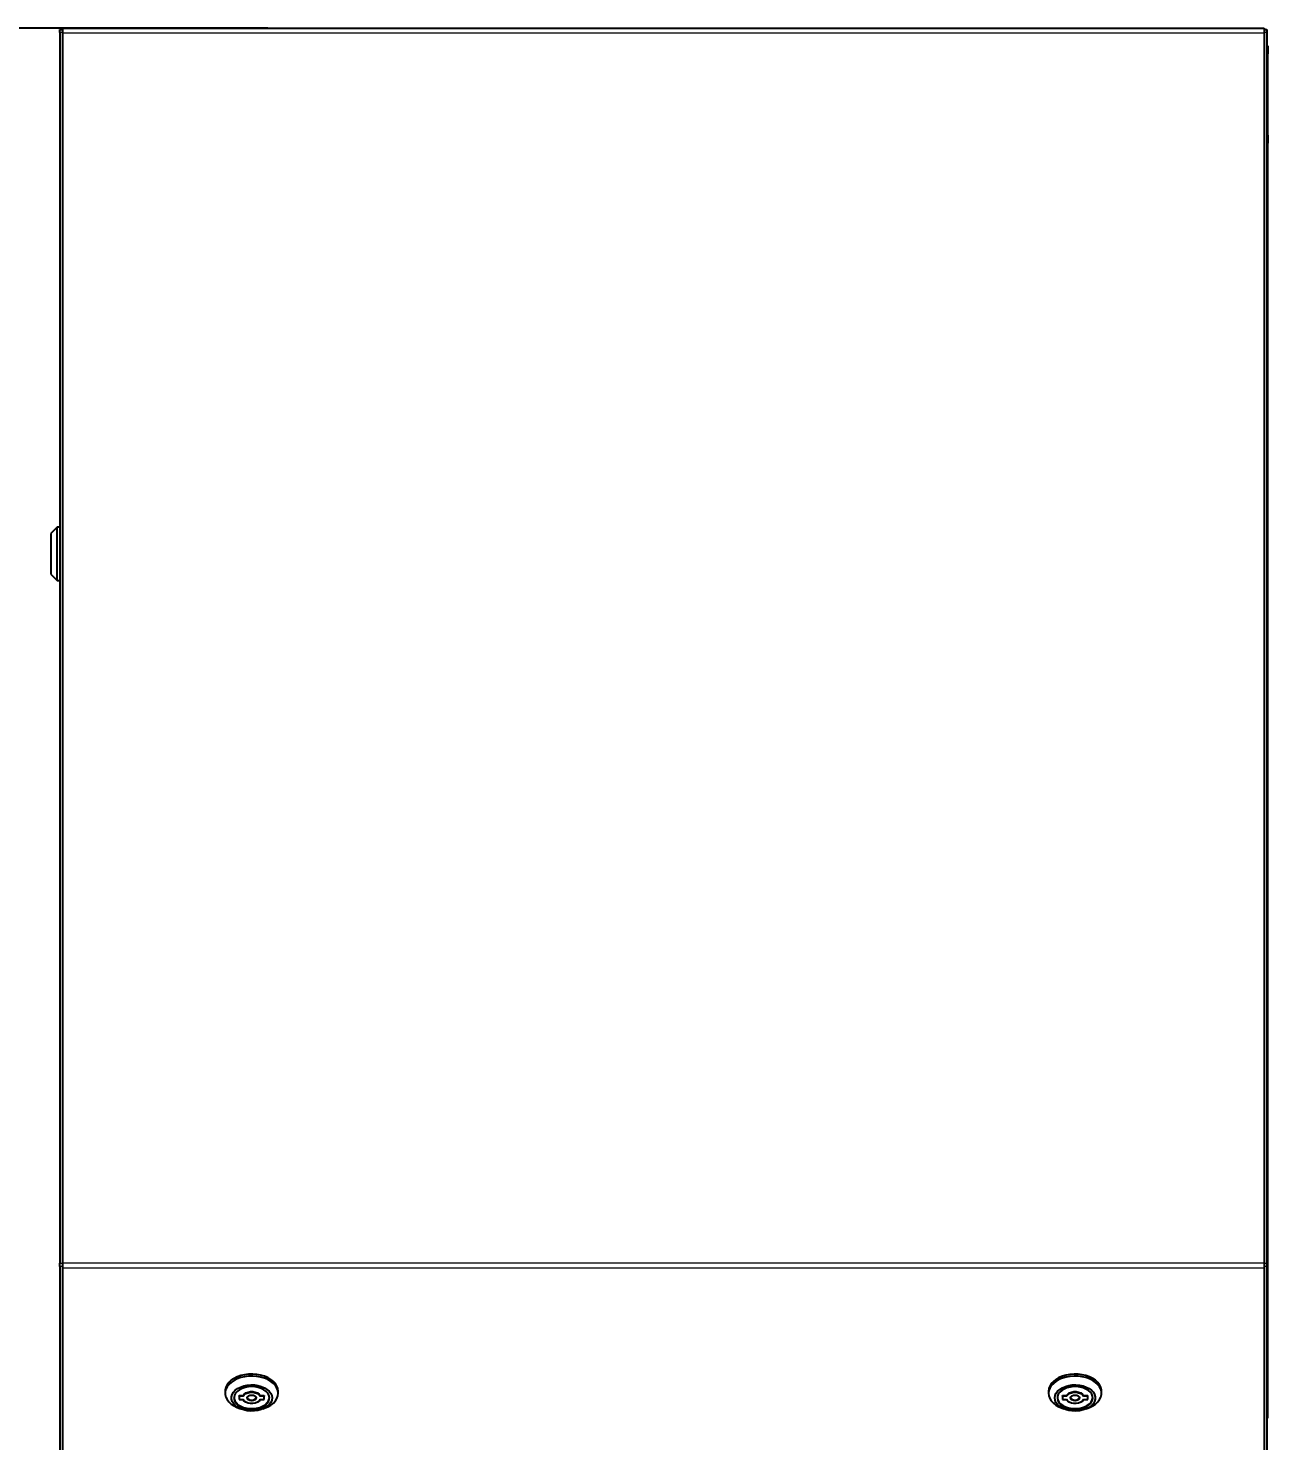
# Model space of a CAD drawing. Header units: millimetres. Extents: x -218071 to -203542, y 15363 to 51382.
# Drawn here: x -217997.2 to -217927.1, y 51302.2 to 51382 of the extents above; entities that cross this region are included whole.
import ezdxf

# ---------------------------------------------------------------- set-up
doc = ezdxf.new("R2010")
doc.units = ezdxf.units.MM
doc.header["$LTSCALE"] = 4
doc.layers.add('TPF-DIMENSIONS', color=3, linetype='Continuous')
doc.layers.add('TPF-EQUIPEMENT', color=7, linetype='Continuous')
doc.dimstyles.new('ISO-25', dxfattribs={"dimtxt": 2.5, "dimasz": 2, "dimexe": 1.25, "dimexo": 0.625, "dimtad": 1, "dimtxsty": 'Standard', "dimcen": -2.5, "dimclrt": 256, "dimadec": 0, "dimazin": 0, "dimtfac": 1, "dimtmove": 0, "dimatfit": 3, "dimfxl": 1, "dimarcsym": 0})

# ---------------------------------------------------------------- blocks, each defined once
blk = doc.blocks.new('*D683')
at = {"layer": 'Defpoints', "color": 0, "transparency": 16777216}
for p in [(-217983.006, 51382.036), (-218049.028, 51132.036), (-217978.57, 51132.036)]:
    blk.add_point(p, dxfattribs=at)
at = {"layer": 'TPF-DIMENSIONS', "color": 0, "lineweight": -2, "transparency": 16777216}
for p, q in [((-217983.631, 51382.036), (-218050.278, 51382.036)), ((-218049.028, 51380.036), (-218049.028, 51134.036)), ((-217979.195, 51132.036), (-218050.278, 51132.036))]:
    blk.add_line(p, q, dxfattribs=at)
at = {"layer": 'TPF-DIMENSIONS', "color": 0, "transparency": 16777216}
for points in [[(-218049.362, 51380.036), (-218048.695, 51380.036), (-218049.028, 51382.036)], [(-218049.362, 51134.036), (-218048.695, 51134.036), (-218049.028, 51132.036)]]:
    blk.add_solid(points, dxfattribs=at)
at = {"layer": 'TPF-DIMENSIONS', "transparency": 16777216, "insert": (-218052.153, 51258.036), "char_height": 2.5, "attachment_point": 2, "rotation": 90}
blk.add_mtext('250', dxfattribs=at)

msp = doc.modelspace()

# ---------------------------------------------------------------- linework, layer by layer
at = {"layer": 'TPF-EQUIPEMENT', "color": 7, "linetype": 'Continuous', "lineweight": 25, "transparency": 33554671}
for p, q in [((-217995.393, 51381.972), (-217995.243, 51381.972)), ((-217995.393, 51381.807), (-217995.393, 51381.972)), ((-217995.243, 51382.036), (-217995.243, 51381.788)), ((-217995.243, 51382.036), (-217927.293, 51382.036)), ((-217995.093, 51382.039), (-217995.139, 51382.036)), ((-217992.893, 51382.039), (-217995.093, 51382.039)), ((-217992.893, 51382.039), (-217992.593, 51382.039)), ((-217992.593, 51382.039), (-217992.593, 51382.036)), ((-217927.293, 51382.036), (-217927.293, 51381.788)), ((-217927.266, 51381.972), (-217927.293, 51381.995)), ((-217927.293, 51381.972), (-217927.143, 51381.972)), ((-217927.143, 51381.972), (-217927.143, 51381.807)), ((-217995.393, 51381.807), (-217995.393, 51312.216)), ((-217995.243, 51381.788), (-217995.243, 51312.233)), ((-217927.293, 51381.788), (-217927.293, 51312.233)), ((-217927.143, 51381.807), (-217927.143, 51312.216)), ((-217927.143, 51381.036), (-217927.098, 51381.036)), ((-217927.098, 51381.036), (-217927.098, 51380.586)), ((-217927.098, 51375.986), (-217927.098, 51380.586)), ((-217927.098, 51375.536), (-217927.143, 51375.536)), ((-217927.098, 51375.986), (-217927.098, 51375.536)), ((-217927.098, 51303.636), (-217927.098, 51375.536)), ((-217995.543, 51353.82), (-217995.893, 51353.47)), ((-217995.893, 51353.47), (-217995.893, 51351.17)), ((-217995.393, 51353.82), (-217995.543, 51353.82)), ((-217995.543, 51350.82), (-217995.543, 51353.82)), ((-217995.893, 51351.17), (-217995.543, 51350.82)), ((-217995.543, 51350.82), (-217995.393, 51350.82)), ((-217995.393, 51312.028), (-217995.393, 51312.216)), ((-217995.393, 51312.028), (-217995.393, 51300.179)), ((-217995.243, 51312.233), (-217995.243, 51311.951)), ((-217995.243, 51311.951), (-217995.243, 51300.149)), ((-217927.293, 51312.233), (-217927.293, 51311.951)), ((-217927.293, 51311.951), (-217927.293, 51300.149)), ((-217927.143, 51312.216), (-217927.143, 51312.028)), ((-217927.143, 51312.028), (-217927.143, 51300.179)), ((-217986.043, 51304.97), (-217986.043, 51304.855)), ((-217985.258, 51304.722), (-217985.02, 51304.722)), ((-217985.258, 51304.684), (-217985.258, 51304.722)), ((-217985.258, 51304.684), (-217985.258, 51304.491)), ((-217985.02, 51304.684), (-217985.258, 51304.684)), ((-217985.258, 51304.491), (-217985.02, 51304.491)), ((-217985.02, 51304.722), (-217985.02, 51304.684)), ((-217984.066, 51304.722), (-217983.828, 51304.722)), ((-217984.066, 51304.684), (-217984.066, 51304.722)), ((-217983.828, 51304.684), (-217984.066, 51304.684)), ((-217984.066, 51304.491), (-217983.828, 51304.491)), ((-217983.828, 51304.722), (-217983.828, 51304.684)), ((-217983.828, 51304.491), (-217983.828, 51304.684)), ((-217983.043, 51304.855), (-217983.043, 51304.97)), ((-217939.493, 51304.97), (-217939.493, 51304.855)), ((-217938.708, 51304.722), (-217938.47, 51304.722)), ((-217938.708, 51304.684), (-217938.708, 51304.722)), ((-217938.708, 51304.684), (-217938.708, 51304.491)), ((-217938.47, 51304.684), (-217938.708, 51304.684)), ((-217938.708, 51304.491), (-217938.47, 51304.491)), ((-217938.47, 51304.722), (-217938.47, 51304.684)), ((-217937.516, 51304.722), (-217937.278, 51304.722)), ((-217937.516, 51304.684), (-217937.516, 51304.722)), ((-217937.278, 51304.684), (-217937.516, 51304.684)), ((-217937.516, 51304.491), (-217937.278, 51304.491)), ((-217937.278, 51304.684), (-217937.278, 51304.722)), ((-217937.278, 51304.491), (-217937.278, 51304.684)), ((-217936.493, 51304.855), (-217936.493, 51304.97)), ((-217985.359, 51304.046), (-217985.169, 51303.967)), ((-217983.918, 51303.967), (-217983.727, 51304.046)), ((-217938.809, 51304.046), (-217938.619, 51303.967)), ((-217937.368, 51303.967), (-217937.177, 51304.046)), ((-217927.098, 51303.636), (-217927.143, 51303.636)), ((-217927.098, 51303.436), (-217927.098, 51303.636)), ((-217927.143, 51303.436), (-217927.098, 51303.436))]:
    msp.add_line(p, q, dxfattribs=at)
at = {"layer": 'TPF-EQUIPEMENT', "color": 8, "linetype": 'Continuous', "lineweight": 18, "transparency": 33554671}
for p, q in [((-217995.093, 51382.036), (-217995.093, 51382.039)), ((-217992.893, 51382.036), (-217992.893, 51382.039)), ((-217995.243, 51381.807), (-217995.393, 51381.807)), ((-217995.243, 51381.788), (-217927.293, 51381.788)), ((-217927.143, 51381.807), (-217927.293, 51381.807)), ((-217927.143, 51380.586), (-217927.098, 51380.586)), ((-217927.143, 51375.986), (-217927.098, 51375.986)), ((-217995.393, 51312.216), (-217995.243, 51312.216)), ((-217995.243, 51312.028), (-217995.393, 51312.028)), ((-217995.243, 51312.233), (-217927.293, 51312.233)), ((-217995.243, 51311.951), (-217927.293, 51311.951)), ((-217927.293, 51312.216), (-217927.143, 51312.216)), ((-217927.143, 51312.028), (-217927.293, 51312.028))]:
    msp.add_line(p, q, dxfattribs=at)
at = {"layer": 'TPF-EQUIPEMENT', "color": 7, "linetype": 'Continuous', "lineweight": 25, "transparency": 33554671, "flags": 128}
for points in [[(-217995.243, 51381.999), (-217995.26, 51381.989), (-217995.282, 51381.972)], [(-217983.043, 51304.97), (-217983.061, 51305.117), (-217983.113, 51305.261), (-217983.199, 51305.398), (-217983.316, 51305.525), (-217983.463, 51305.639), (-217983.634, 51305.737), (-217983.827, 51305.817), (-217984.036, 51305.878), (-217984.258, 51305.917), (-217984.486, 51305.934), (-217984.715, 51305.928), (-217984.941, 51305.9), (-217985.157, 51305.85), (-217985.359, 51305.779), (-217985.541, 51305.69), (-217985.701, 51305.584), (-217985.833, 51305.463), (-217985.935, 51305.331), (-217986.004, 51305.19), (-217986.039, 51305.044), (-217986.043, 51304.97)], [(-217983.043, 51304.855), (-217983.061, 51305.002), (-217983.113, 51305.146), (-217983.199, 51305.283), (-217983.316, 51305.41), (-217983.463, 51305.524), (-217983.634, 51305.622), (-217983.827, 51305.702), (-217984.036, 51305.763), (-217984.258, 51305.802), (-217984.486, 51305.819), (-217984.715, 51305.813), (-217984.941, 51305.785), (-217985.157, 51305.735), (-217985.359, 51305.665), (-217985.541, 51305.575), (-217985.701, 51305.469), (-217985.833, 51305.348), (-217985.935, 51305.216), (-217986.004, 51305.075), (-217986.039, 51304.929), (-217986.039, 51304.781), (-217986.004, 51304.636), (-217985.935, 51304.495), (-217985.833, 51304.363), (-217985.701, 51304.242), (-217985.541, 51304.135), (-217985.359, 51304.046)], [(-217983.393, 51304.587), (-217983.412, 51304.455), (-217983.467, 51304.327), (-217983.556, 51304.208), (-217983.677, 51304.101), (-217983.826, 51304.009), (-217983.998, 51303.936), (-217984.188, 51303.884), (-217984.389, 51303.855), (-217984.595, 51303.849), (-217984.799, 51303.866), (-217984.995, 51303.907), (-217985.177, 51303.97), (-217985.338, 51304.053), (-217985.474, 51304.153), (-217985.579, 51304.266), (-217985.652, 51304.39), (-217985.689, 51304.521), (-217985.689, 51304.653), (-217985.652, 51304.784), (-217985.579, 51304.908), (-217985.474, 51305.022), (-217985.338, 51305.121), (-217985.177, 51305.204), (-217984.995, 51305.267), (-217984.799, 51305.308), (-217984.595, 51305.326), (-217984.389, 51305.32), (-217984.188, 51305.29), (-217983.998, 51305.238), (-217983.826, 51305.165), (-217983.677, 51305.074), (-217983.556, 51304.966), (-217983.467, 51304.847), (-217983.412, 51304.719), (-217983.393, 51304.587)], [(-217936.493, 51304.97), (-217936.498, 51305.044), (-217936.533, 51305.19), (-217936.602, 51305.331), (-217936.704, 51305.463), (-217936.836, 51305.584), (-217936.995, 51305.69), (-217937.178, 51305.779), (-217937.38, 51305.85), (-217937.596, 51305.9), (-217937.821, 51305.928), (-217938.051, 51305.934), (-217938.279, 51305.917), (-217938.5, 51305.878), (-217938.71, 51305.817), (-217938.903, 51305.737), (-217939.074, 51305.639), (-217939.22, 51305.525), (-217939.338, 51305.398), (-217939.423, 51305.261), (-217939.476, 51305.117), (-217939.493, 51304.97)], [(-217937.177, 51304.046), (-217936.995, 51304.135), (-217936.836, 51304.242), (-217936.704, 51304.363), (-217936.602, 51304.495), (-217936.533, 51304.636), (-217936.498, 51304.781), (-217936.498, 51304.929), (-217936.533, 51305.075), (-217936.602, 51305.216), (-217936.704, 51305.348), (-217936.836, 51305.469), (-217936.995, 51305.575), (-217937.178, 51305.665), (-217937.38, 51305.735), (-217937.596, 51305.785), (-217937.821, 51305.813), (-217938.051, 51305.819), (-217938.279, 51305.802), (-217938.5, 51305.763), (-217938.71, 51305.702), (-217938.903, 51305.622), (-217939.074, 51305.524), (-217939.22, 51305.41), (-217939.338, 51305.283), (-217939.423, 51305.146), (-217939.476, 51305.002), (-217939.493, 51304.855), (-217939.493, 51304.855)], [(-217939.143, 51304.587), (-217939.125, 51304.719), (-217939.07, 51304.847), (-217938.981, 51304.966), (-217938.859, 51305.074), (-217938.71, 51305.165), (-217938.538, 51305.238), (-217938.349, 51305.29), (-217938.148, 51305.32), (-217937.942, 51305.326), (-217937.737, 51305.308), (-217937.541, 51305.267), (-217937.36, 51305.204), (-217937.199, 51305.121), (-217937.063, 51305.022), (-217936.957, 51304.908), (-217936.885, 51304.784), (-217936.848, 51304.653), (-217936.848, 51304.521), (-217936.885, 51304.39), (-217936.957, 51304.266), (-217937.063, 51304.153), (-217937.199, 51304.053), (-217937.36, 51303.97), (-217937.541, 51303.907), (-217937.737, 51303.866), (-217937.942, 51303.849), (-217938.148, 51303.855), (-217938.349, 51303.884), (-217938.538, 51303.936), (-217938.71, 51304.009), (-217938.859, 51304.101), (-217938.981, 51304.208), (-217939.07, 51304.327), (-217939.125, 51304.455), (-217939.143, 51304.587)], [(-217985.543, 51304.606), (-217985.533, 51304.534), (-217985.488, 51304.415), (-217985.409, 51304.304), (-217985.299, 51304.205), (-217985.162, 51304.12), (-217985.002, 51304.054), (-217984.825, 51304.009), (-217984.638, 51303.986), (-217984.448, 51303.986), (-217984.262, 51304.009), (-217984.085, 51304.054), (-217983.925, 51304.12), (-217983.788, 51304.205), (-217983.677, 51304.304), (-217983.598, 51304.415), (-217983.554, 51304.534), (-217983.544, 51304.606)], [(-217984.543, 51305.23), (-217984.733, 51305.218), (-217984.915, 51305.184), (-217985.084, 51305.128), (-217985.233, 51305.052), (-217985.358, 51304.96), (-217985.453, 51304.854), (-217985.515, 51304.739), (-217985.542, 51304.618), (-217985.533, 51304.496), (-217985.488, 51304.377), (-217985.409, 51304.266), (-217985.299, 51304.166), (-217985.162, 51304.082), (-217985.002, 51304.016), (-217984.825, 51303.97), (-217984.638, 51303.947), (-217984.448, 51303.947), (-217984.262, 51303.97), (-217984.085, 51304.016), (-217983.925, 51304.082), (-217983.788, 51304.166), (-217983.677, 51304.266), (-217983.598, 51304.377), (-217983.554, 51304.496), (-217983.544, 51304.618), (-217983.572, 51304.739), (-217983.634, 51304.854), (-217983.729, 51304.96), (-217983.853, 51305.052), (-217984.003, 51305.128), (-217984.172, 51305.184), (-217984.354, 51305.218), (-217984.543, 51305.23)], [(-217985.02, 51304.722), (-217984.96, 51304.803), (-217984.867, 51304.871), (-217984.748, 51304.919), (-217984.613, 51304.944), (-217984.473, 51304.944), (-217984.339, 51304.919), (-217984.22, 51304.871), (-217984.127, 51304.803), (-217984.066, 51304.722)], [(-217985.02, 51304.684), (-217984.96, 51304.765), (-217984.867, 51304.832), (-217984.748, 51304.88), (-217984.613, 51304.905), (-217984.473, 51304.905), (-217984.339, 51304.88), (-217984.22, 51304.832), (-217984.127, 51304.765), (-217984.066, 51304.684)], [(-217984.066, 51304.491), (-217984.127, 51304.409), (-217984.22, 51304.342), (-217984.339, 51304.294), (-217984.473, 51304.269), (-217984.613, 51304.269), (-217984.748, 51304.294), (-217984.867, 51304.342), (-217984.96, 51304.409), (-217985.02, 51304.491)], [(-217984.293, 51304.587), (-217984.312, 51304.526), (-217984.367, 51304.474), (-217984.448, 51304.439), (-217984.543, 51304.426), (-217984.639, 51304.439), (-217984.72, 51304.474), (-217984.774, 51304.526), (-217984.793, 51304.587), (-217984.774, 51304.649), (-217984.72, 51304.701), (-217984.639, 51304.736), (-217984.543, 51304.748), (-217984.448, 51304.736), (-217984.367, 51304.701), (-217984.312, 51304.649), (-217984.293, 51304.587)], [(-217984.792, 51304.606), (-217984.774, 51304.564), (-217984.72, 51304.512), (-217984.639, 51304.477), (-217984.543, 51304.465), (-217984.448, 51304.477), (-217984.367, 51304.512), (-217984.312, 51304.564), (-217984.295, 51304.606)], [(-217983.727, 51304.046), (-217983.634, 51304.088), (-217983.463, 51304.187), (-217983.316, 51304.301), (-217983.199, 51304.427), (-217983.113, 51304.564), (-217983.061, 51304.708), (-217983.043, 51304.855)], [(-217939.493, 51304.855), (-217939.476, 51304.708), (-217939.423, 51304.564), (-217939.338, 51304.427), (-217939.22, 51304.301), (-217939.074, 51304.187), (-217938.903, 51304.088), (-217938.809, 51304.046)], [(-217938.993, 51304.606), (-217938.992, 51304.595), (-217938.965, 51304.474), (-217938.903, 51304.358), (-217938.808, 51304.253), (-217938.683, 51304.16), (-217938.534, 51304.085), (-217938.365, 51304.029), (-217938.183, 51303.994), (-217937.993, 51303.983)], [(-217937.993, 51303.944), (-217937.804, 51303.956), (-217937.622, 51303.99), (-217937.453, 51304.046), (-217937.303, 51304.122), (-217937.179, 51304.214), (-217937.084, 51304.32), (-217937.022, 51304.436), (-217936.994, 51304.557), (-217937.004, 51304.679), (-217937.048, 51304.797), (-217937.127, 51304.909), (-217937.238, 51305.008), (-217937.375, 51305.092), (-217937.535, 51305.158), (-217937.712, 51305.204), (-217937.898, 51305.227), (-217938.088, 51305.227), (-217938.275, 51305.204), (-217938.452, 51305.158), (-217938.612, 51305.092), (-217938.749, 51305.008), (-217938.859, 51304.909), (-217938.938, 51304.797), (-217938.983, 51304.679), (-217938.992, 51304.557), (-217938.965, 51304.436), (-217938.903, 51304.32), (-217938.808, 51304.214), (-217938.683, 51304.122), (-217938.534, 51304.046), (-217938.365, 51303.99), (-217938.183, 51303.956), (-217937.993, 51303.944)], [(-217938.47, 51304.722), (-217938.41, 51304.803), (-217938.317, 51304.871), (-217938.198, 51304.919), (-217938.063, 51304.944), (-217937.923, 51304.944), (-217937.789, 51304.919), (-217937.67, 51304.871), (-217937.577, 51304.803), (-217937.516, 51304.722)], [(-217938.47, 51304.684), (-217938.41, 51304.765), (-217938.317, 51304.832), (-217938.198, 51304.88), (-217938.063, 51304.905), (-217937.923, 51304.905), (-217937.789, 51304.88), (-217937.67, 51304.832), (-217937.577, 51304.765), (-217937.516, 51304.684)], [(-217937.516, 51304.491), (-217937.577, 51304.409), (-217937.67, 51304.342), (-217937.789, 51304.294), (-217937.923, 51304.269), (-217938.063, 51304.269), (-217938.198, 51304.294), (-217938.317, 51304.342), (-217938.41, 51304.409), (-217938.47, 51304.491)], [(-217938.243, 51304.587), (-217938.224, 51304.649), (-217938.17, 51304.701), (-217938.089, 51304.736), (-217937.993, 51304.748), (-217937.898, 51304.736), (-217937.817, 51304.701), (-217937.762, 51304.649), (-217937.743, 51304.587), (-217937.762, 51304.526), (-217937.817, 51304.474), (-217937.898, 51304.439), (-217937.993, 51304.426), (-217938.089, 51304.439), (-217938.17, 51304.474), (-217938.224, 51304.526), (-217938.243, 51304.587)], [(-217938.242, 51304.606), (-217938.224, 51304.564), (-217938.17, 51304.512), (-217938.089, 51304.477), (-217937.993, 51304.465), (-217937.898, 51304.477), (-217937.817, 51304.512), (-217937.762, 51304.564), (-217937.745, 51304.606)], [(-217937.993, 51303.983), (-217937.804, 51303.994), (-217937.622, 51304.029), (-217937.453, 51304.085), (-217937.303, 51304.16), (-217937.179, 51304.253), (-217937.084, 51304.358), (-217937.022, 51304.474), (-217936.994, 51304.595), (-217936.994, 51304.606)]]:
    msp.add_lwpolyline(points, dxfattribs=at)

# ---------------------------------------------------------------- dimensions: what is measured, and where the dimension line sits
at = {"layer": 'TPF-DIMENSIONS', "transparency": 33554671}
dim = msp.add_linear_dim(base=(-218049.028, 51132.036), p1=(-217983.006, 51382.036), p2=(-217978.57, 51132.036), angle=90, dimstyle='ISO-25', dxfattribs=at)
dim.commit()
dim.dimension.update_dxf_attribs({"geometry": '*D683', "text_midpoint": (-218049.028, 51258.036), "dimtype": 160})

doc.saveas('drawing.dxf')
